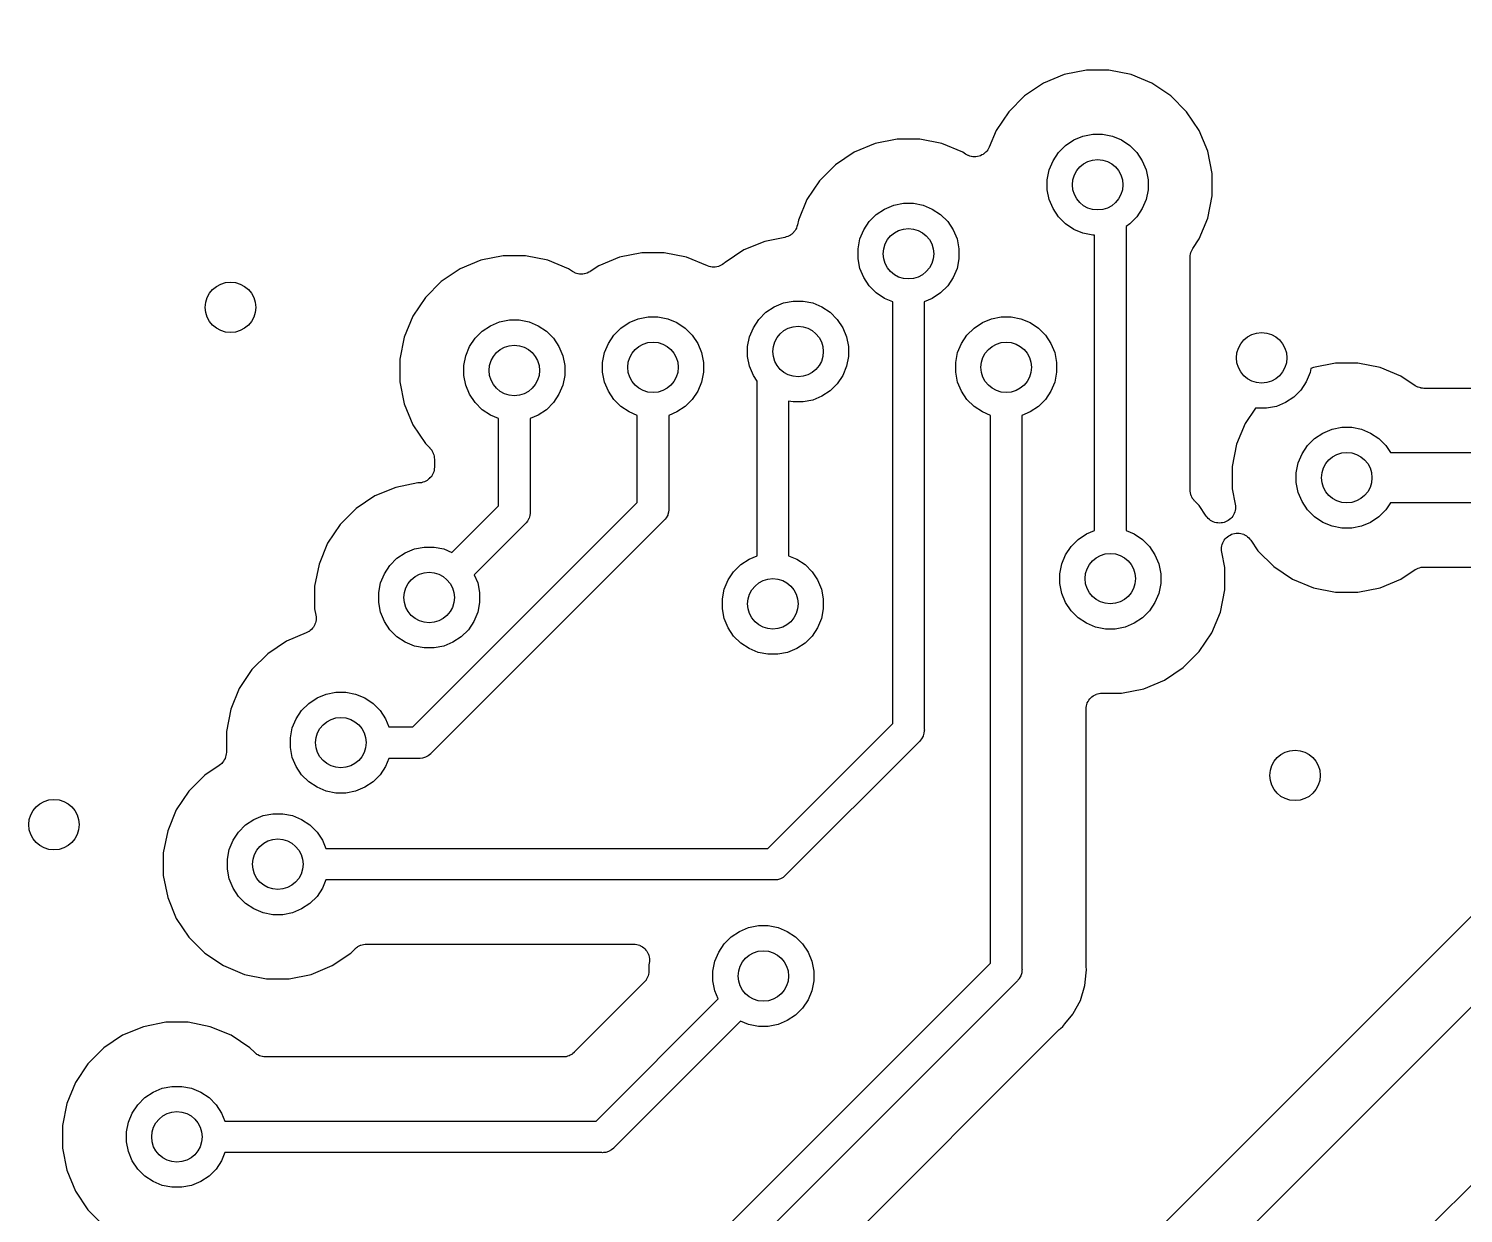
# Model space of a CAD drawing. Extents: x 103 to 213, y -152 to -90.
# Drawn here: x 155.3 to 166.67, y -125.23 to -115.84 of the extents above; entities that cross this region are included whole.
import ezdxf

# ---------------------------------------------------------------- set-up
doc = ezdxf.new("R2010")
doc.units = 0
doc.layers.add('BLACK', color=7, linetype='CONTINUOUS')

msp = doc.modelspace()

# ---------------------------------------------------------------- linework, layer by layer
at = {"layer": 'BLACK', "linetype": 'CONTINUOUS'}
for p, q in [((156.881, -133.45), (174.49, -115.841)), ((163.51, -116.205), (163.345, -116.273)), ((163.686, -116.17), (163.51, -116.205)), ((163.864, -116.17), (163.686, -116.17)), ((164.04, -116.205), (163.864, -116.17)), ((164.205, -116.273), (164.04, -116.205)), ((163.345, -116.273), (163.196, -116.373)), ((164.354, -116.373), (164.205, -116.273)), ((175.326, -116.419), (157.459, -134.286)), ((163.196, -116.373), (163.07, -116.499)), ((164.48, -116.499), (164.354, -116.373)), ((163.07, -116.499), (162.97, -116.648)), ((164.58, -116.648), (164.48, -116.499)), ((162.97, -116.648), (162.916, -116.779)), ((163.586, -116.723), (163.658, -116.693)), ((163.658, -116.693), (163.736, -116.678)), ((163.736, -116.678), (163.814, -116.678)), ((163.814, -116.678), (163.892, -116.693)), ((163.892, -116.693), (163.964, -116.723)), ((164.648, -116.813), (164.58, -116.648)), ((162.01, -116.752), (161.845, -116.82)), ((162.186, -116.717), (162.01, -116.752)), ((162.364, -116.717), (162.186, -116.717)), ((162.54, -116.752), (162.364, -116.717)), ((162.705, -116.82), (162.54, -116.752)), ((162.903, -116.802), (162.896, -116.811)), ((162.904, -116.802), (162.903, -116.802)), ((162.91, -116.791), (162.904, -116.801)), ((162.904, -116.801), (162.904, -116.802)), ((162.915, -116.78), (162.91, -116.791)), ((162.916, -116.78), (162.915, -116.78)), ((162.916, -116.779), (162.916, -116.78)), ((162.916, -116.78), (162.916, -116.78)), ((162.916, -116.78), (162.916, -116.78)), ((163.464, -116.823), (163.52, -116.767)), ((163.52, -116.767), (163.586, -116.723)), ((163.964, -116.723), (164.03, -116.767)), ((164.03, -116.767), (164.086, -116.823)), ((161.696, -116.92), (161.57, -117.046)), ((161.845, -116.82), (161.696, -116.92)), ((162.728, -116.836), (162.705, -116.82)), ((162.739, -116.841), (162.728, -116.836)), ((162.749, -116.847), (162.739, -116.841)), ((162.75, -116.847), (162.749, -116.847)), ((162.762, -116.851), (162.75, -116.847)), ((162.75, -116.847), (162.75, -116.847)), ((162.773, -116.855), (162.762, -116.851)), ((162.774, -116.855), (162.773, -116.855)), ((162.773, -116.855), (162.773, -116.855)), ((162.786, -116.856), (162.774, -116.855)), ((162.798, -116.857), (162.786, -116.856)), ((162.81, -116.856), (162.798, -116.857)), ((162.798, -116.857), (162.798, -116.857)), ((162.798, -116.857), (162.798, -116.857)), ((162.822, -116.855), (162.81, -116.856)), ((162.823, -116.855), (162.822, -116.855)), ((162.835, -116.851), (162.823, -116.855)), ((162.823, -116.855), (162.823, -116.855)), ((162.846, -116.848), (162.835, -116.851)), ((162.847, -116.848), (162.846, -116.848)), ((162.846, -116.848), (162.846, -116.848)), ((162.858, -116.842), (162.847, -116.848)), ((162.868, -116.837), (162.858, -116.842)), ((162.869, -116.836), (162.868, -116.836)), ((162.868, -116.836), (162.868, -116.837)), ((162.878, -116.828), (162.869, -116.836)), ((162.887, -116.821), (162.878, -116.828)), ((162.888, -116.821), (162.887, -116.821)), ((162.896, -116.811), (162.888, -116.821)), ((162.888, -116.821), (162.888, -116.821)), ((163.39, -116.961), (163.421, -116.888)), ((163.421, -116.888), (163.464, -116.823)), ((164.086, -116.823), (164.129, -116.888)), ((164.129, -116.888), (164.16, -116.961)), ((164.683, -116.988), (164.648, -116.813)), ((163.375, -117.038), (163.39, -116.961)), ((163.375, -117.117), (163.375, -117.038)), ((164.16, -116.961), (164.175, -117.038)), ((164.175, -117.038), (164.175, -117.117)), ((164.683, -117.167), (164.683, -116.988)), ((161.57, -117.046), (161.47, -117.195)), ((163.39, -117.195), (163.375, -117.117)), ((164.175, -117.117), (164.16, -117.195)), ((161.47, -117.195), (161.402, -117.36)), ((162.086, -117.271), (162.158, -117.24)), ((162.158, -117.24), (162.236, -117.225)), ((162.236, -117.225), (162.314, -117.225)), ((162.314, -117.225), (162.392, -117.24)), ((162.392, -117.24), (162.464, -117.271)), ((163.421, -117.267), (163.39, -117.195)), ((164.16, -117.195), (164.129, -117.267)), ((164.648, -117.343), (164.683, -117.167)), ((161.402, -117.36), (161.395, -117.395)), ((161.921, -117.436), (161.964, -117.37)), ((161.964, -117.37), (162.02, -117.314)), ((162.02, -117.314), (162.086, -117.271)), ((162.464, -117.271), (162.53, -117.314)), ((162.53, -117.314), (162.586, -117.37)), ((162.586, -117.37), (162.629, -117.436)), ((163.464, -117.333), (163.421, -117.267)), ((163.52, -117.389), (163.464, -117.333)), ((164.086, -117.333), (164.03, -117.389)), ((164.129, -117.267), (164.086, -117.333)), ((164.58, -117.508), (164.648, -117.343)), ((161.306, -117.492), (161.295, -117.495)), ((161.318, -117.488), (161.306, -117.492)), ((161.319, -117.488), (161.318, -117.488)), ((161.318, -117.488), (161.318, -117.488)), ((161.329, -117.482), (161.319, -117.488)), ((161.34, -117.477), (161.329, -117.482)), ((161.341, -117.476), (161.34, -117.476)), ((161.34, -117.476), (161.34, -117.477)), ((161.35, -117.469), (161.341, -117.476)), ((161.359, -117.461), (161.35, -117.469)), ((161.36, -117.461), (161.359, -117.461)), ((161.359, -117.461), (161.359, -117.461)), ((161.367, -117.451), (161.36, -117.461)), ((161.375, -117.442), (161.367, -117.451)), ((161.376, -117.441), (161.375, -117.442)), ((161.375, -117.442), (161.375, -117.442)), ((161.381, -117.431), (161.376, -117.441)), ((161.387, -117.421), (161.381, -117.431)), ((161.391, -117.408), (161.387, -117.42)), ((161.387, -117.42), (161.387, -117.42)), ((161.387, -117.42), (161.387, -117.421)), ((161.395, -117.397), (161.391, -117.408)), ((161.395, -117.395), (161.395, -117.396)), ((161.395, -117.396), (161.395, -117.396)), ((161.395, -117.396), (161.395, -117.396)), ((161.395, -117.396), (161.395, -117.397)), ((161.89, -117.508), (161.921, -117.436)), ((162.629, -117.436), (162.66, -117.508)), ((163.586, -117.432), (163.52, -117.389)), ((163.658, -117.463), (163.586, -117.432)), ((163.736, -117.478), (163.658, -117.463)), ((163.75, -117.478), (163.736, -117.478)), ((163.75, -119.819), (163.75, -117.478)), ((164.03, -117.389), (164, -117.409)), ((164, -117.409), (164, -119.819)), ((160.97, -117.595), (160.821, -117.695)), ((161.135, -117.527), (160.97, -117.595)), ((161.295, -117.495), (161.135, -117.527)), ((161.875, -117.586), (161.89, -117.508)), ((161.875, -117.664), (161.875, -117.586)), ((162.66, -117.508), (162.675, -117.586)), ((162.675, -117.586), (162.675, -117.664)), ((164.514, -117.616), (164.518, -117.605)), ((164.518, -117.604), (164.524, -117.593)), ((164.518, -117.605), (164.518, -117.604)), ((164.518, -117.604), (164.518, -117.604)), ((164.524, -117.593), (164.529, -117.583)), ((164.529, -117.583), (164.58, -117.508)), ((158.885, -117.677), (158.72, -117.745)), ((159.061, -117.642), (158.885, -117.677)), ((159.239, -117.642), (159.061, -117.642)), ((159.415, -117.677), (159.239, -117.642)), ((159.58, -117.745), (159.415, -117.677)), ((159.82, -117.72), (159.752, -117.766)), ((159.985, -117.652), (159.82, -117.72)), ((160.161, -117.617), (159.985, -117.652)), ((160.339, -117.617), (160.161, -117.617)), ((160.515, -117.652), (160.339, -117.617)), ((160.683, -117.722), (160.515, -117.652)), ((160.791, -117.716), (160.78, -117.722)), ((160.801, -117.711), (160.791, -117.716)), ((160.802, -117.711), (160.801, -117.711)), ((160.811, -117.703), (160.802, -117.71)), ((160.802, -117.71), (160.802, -117.711)), ((160.82, -117.695), (160.811, -117.703)), ((160.821, -117.695), (160.82, -117.695)), ((161.89, -117.742), (161.875, -117.664)), ((162.675, -117.664), (162.66, -117.742)), ((164.508, -117.652), (164.509, -117.64)), ((164.508, -117.653), (164.508, -117.652)), ((164.508, -117.654), (164.508, -117.653)), ((164.508, -117.653), (164.508, -117.653)), ((164.508, -117.653), (164.508, -117.653)), ((164.508, -119.496), (164.508, -117.654)), ((164.509, -117.64), (164.51, -117.629)), ((164.51, -117.629), (164.511, -117.628)), ((164.511, -117.627), (164.514, -117.616)), ((164.511, -117.628), (164.511, -117.627)), ((158.72, -117.745), (158.571, -117.845)), ((159.611, -117.766), (159.58, -117.745)), ((159.621, -117.771), (159.611, -117.766)), ((159.632, -117.777), (159.621, -117.771)), ((159.633, -117.778), (159.632, -117.777)), ((159.632, -117.777), (159.632, -117.777)), ((159.644, -117.781), (159.633, -117.778)), ((159.655, -117.785), (159.644, -117.781)), ((159.656, -117.785), (159.655, -117.785)), ((159.668, -117.786), (159.656, -117.785)), ((159.656, -117.785), (159.656, -117.785)), ((159.68, -117.787), (159.668, -117.786)), ((159.681, -117.787), (159.68, -117.787)), ((159.68, -117.787), (159.68, -117.787)), ((159.693, -117.786), (159.681, -117.787)), ((159.705, -117.785), (159.693, -117.786)), ((159.706, -117.785), (159.705, -117.785)), ((159.705, -117.785), (159.705, -117.785)), ((159.717, -117.781), (159.706, -117.785)), ((159.728, -117.778), (159.717, -117.781)), ((159.729, -117.778), (159.728, -117.778)), ((159.74, -117.772), (159.729, -117.778)), ((159.729, -117.778), (159.729, -117.778)), ((159.75, -117.767), (159.74, -117.772)), ((159.751, -117.766), (159.75, -117.767)), ((159.752, -117.766), (159.751, -117.766)), ((159.751, -117.766), (159.751, -117.766)), ((159.751, -117.766), (159.751, -117.766)), ((160.695, -117.725), (160.683, -117.722)), ((160.706, -117.729), (160.695, -117.725)), ((160.707, -117.729), (160.706, -117.729)), ((160.719, -117.73), (160.707, -117.729)), ((160.707, -117.729), (160.707, -117.729)), ((160.731, -117.731), (160.719, -117.73)), ((160.732, -117.731), (160.731, -117.731)), ((160.731, -117.731), (160.731, -117.731)), ((160.743, -117.73), (160.732, -117.731)), ((160.755, -117.729), (160.743, -117.73)), ((160.756, -117.729), (160.755, -117.729)), ((160.768, -117.726), (160.756, -117.729)), ((160.756, -117.729), (160.756, -117.729)), ((160.779, -117.722), (160.768, -117.726)), ((160.78, -117.722), (160.779, -117.722)), ((160.78, -117.722), (160.78, -117.722)), ((161.921, -117.814), (161.89, -117.742)), ((161.964, -117.88), (161.921, -117.814)), ((162.629, -117.814), (162.586, -117.88)), ((162.66, -117.742), (162.629, -117.814)), ((158.571, -117.845), (158.445, -117.971)), ((162.02, -117.936), (161.964, -117.88)), ((162.086, -117.979), (162.02, -117.936)), ((162.53, -117.936), (162.464, -117.979)), ((162.586, -117.88), (162.53, -117.936)), ((158.445, -117.971), (158.345, -118.12)), ((161.145, -118.089), (161.211, -118.046)), ((161.211, -118.046), (161.283, -118.015)), ((161.283, -118.015), (161.361, -118)), ((161.361, -118), (161.439, -118)), ((161.439, -118), (161.517, -118.015)), ((161.517, -118.015), (161.589, -118.046)), ((161.589, -118.046), (161.655, -118.089)), ((162.15, -118.006), (162.086, -117.979)), ((162.15, -121.348), (162.15, -118.006)), ((162.464, -117.979), (162.4, -118.006)), ((162.4, -118.006), (162.4, -121.394)), ((158.345, -118.12), (158.277, -118.285)), ((158.961, -118.196), (159.033, -118.165)), ((159.033, -118.165), (159.111, -118.15)), ((159.111, -118.15), (159.189, -118.15)), ((159.189, -118.15), (159.267, -118.165)), ((159.267, -118.165), (159.339, -118.196)), ((159.995, -118.214), (160.061, -118.171)), ((160.061, -118.171), (160.133, -118.14)), ((160.133, -118.14), (160.211, -118.125)), ((160.211, -118.125), (160.289, -118.125)), ((160.289, -118.125), (160.367, -118.14)), ((160.367, -118.14), (160.439, -118.171)), ((160.439, -118.171), (160.505, -118.214)), ((161.046, -118.211), (161.089, -118.145)), ((161.089, -118.145), (161.145, -118.089)), ((161.655, -118.089), (161.711, -118.145)), ((161.711, -118.145), (161.754, -118.211)), ((162.795, -118.214), (162.861, -118.171)), ((162.861, -118.171), (162.933, -118.14)), ((162.933, -118.14), (163.011, -118.125)), ((163.011, -118.125), (163.089, -118.125)), ((163.089, -118.125), (163.167, -118.14)), ((163.167, -118.14), (163.239, -118.171)), ((163.239, -118.171), (163.305, -118.214)), ((158.277, -118.285), (158.242, -118.461)), ((158.839, -118.295), (158.895, -118.239)), ((158.895, -118.239), (158.961, -118.196)), ((159.339, -118.196), (159.405, -118.239)), ((159.405, -118.239), (159.461, -118.295)), ((159.896, -118.336), (159.939, -118.27)), ((159.939, -118.27), (159.995, -118.214)), ((160.505, -118.214), (160.561, -118.27)), ((160.561, -118.27), (160.604, -118.336)), ((161, -118.361), (161.015, -118.283)), ((161.015, -118.283), (161.046, -118.211)), ((161.754, -118.211), (161.785, -118.283)), ((161.785, -118.283), (161.8, -118.361)), ((162.696, -118.336), (162.739, -118.27)), ((162.739, -118.27), (162.795, -118.214)), ((163.305, -118.214), (163.361, -118.27)), ((163.361, -118.27), (163.404, -118.336)), ((158.765, -118.433), (158.796, -118.361)), ((158.796, -118.361), (158.839, -118.295)), ((159.461, -118.295), (159.504, -118.361)), ((159.504, -118.361), (159.535, -118.433)), ((159.865, -118.408), (159.896, -118.336)), ((160.604, -118.336), (160.635, -118.408)), ((161, -118.439), (161, -118.361)), ((161.8, -118.361), (161.8, -118.439)), ((162.665, -118.408), (162.696, -118.336)), ((163.404, -118.336), (163.435, -118.408)), ((158.242, -118.461), (158.242, -118.639)), ((158.75, -118.511), (158.765, -118.433)), ((158.75, -118.589), (158.75, -118.511)), ((159.535, -118.433), (159.55, -118.511)), ((159.55, -118.511), (159.55, -118.589)), ((159.85, -118.486), (159.865, -118.408)), ((159.85, -118.564), (159.85, -118.486)), ((160.635, -118.408), (160.65, -118.486)), ((160.65, -118.486), (160.65, -118.564)), ((161.015, -118.517), (161, -118.439)), ((161.046, -118.589), (161.015, -118.517)), ((161.785, -118.517), (161.754, -118.589)), ((161.8, -118.439), (161.785, -118.517)), ((162.65, -118.486), (162.665, -118.408)), ((162.65, -118.564), (162.65, -118.486)), ((163.435, -118.408), (163.45, -118.486)), ((163.45, -118.486), (163.45, -118.564)), ((165.661, -118.492), (165.485, -118.527)), ((165.839, -118.492), (165.661, -118.492)), ((166.015, -118.527), (165.839, -118.492)), ((158.765, -118.667), (158.75, -118.589)), ((159.55, -118.589), (159.535, -118.667)), ((159.865, -118.642), (159.85, -118.564)), ((160.65, -118.564), (160.635, -118.642)), ((161.075, -118.634), (161.046, -118.589)), ((161.754, -118.589), (161.711, -118.655)), ((162.665, -118.642), (162.65, -118.564)), ((163.45, -118.564), (163.435, -118.642)), ((165.46, -118.567), (165.429, -118.639)), ((165.466, -118.535), (165.46, -118.567)), ((165.485, -118.527), (165.466, -118.535)), ((166.18, -118.595), (166.015, -118.527)), ((166.293, -118.671), (166.18, -118.595)), ((158.242, -118.639), (158.277, -118.815)), ((158.796, -118.739), (158.765, -118.667)), ((158.839, -118.805), (158.796, -118.739)), ((159.504, -118.739), (159.461, -118.805)), ((159.535, -118.667), (159.504, -118.739)), ((159.896, -118.714), (159.865, -118.642)), ((159.939, -118.78), (159.896, -118.714)), ((160.604, -118.714), (160.561, -118.78)), ((160.635, -118.642), (160.604, -118.714)), ((161.075, -120.019), (161.075, -118.634)), ((161.655, -118.711), (161.589, -118.754)), ((161.711, -118.655), (161.655, -118.711)), ((162.696, -118.714), (162.665, -118.642)), ((162.739, -118.78), (162.696, -118.714)), ((163.404, -118.714), (163.361, -118.78)), ((163.435, -118.642), (163.404, -118.714)), ((165.386, -118.705), (165.33, -118.761)), ((165.429, -118.639), (165.386, -118.705)), ((166.303, -118.676), (166.293, -118.671)), ((166.313, -118.682), (166.303, -118.676)), ((166.314, -118.682), (166.313, -118.682)), ((166.315, -118.682), (166.314, -118.682)), ((166.326, -118.686), (166.315, -118.682)), ((166.337, -118.689), (166.326, -118.686)), ((166.338, -118.689), (166.337, -118.689)), ((166.338, -118.69), (166.338, -118.689)), ((166.35, -118.691), (166.338, -118.69)), ((166.362, -118.692), (166.35, -118.691)), ((166.363, -118.692), (166.362, -118.692)), ((168.006, -118.692), (166.363, -118.692)), ((166.363, -118.692), (166.363, -118.692)), ((166.363, -118.692), (166.363, -118.692)), ((166.363, -118.692), (166.363, -118.692)), ((158.277, -118.815), (158.345, -118.98)), ((158.895, -118.861), (158.839, -118.805)), ((159.461, -118.805), (159.405, -118.861)), ((159.995, -118.836), (159.939, -118.78)), ((160.061, -118.879), (159.995, -118.836)), ((160.505, -118.836), (160.439, -118.879)), ((160.561, -118.78), (160.505, -118.836)), ((161.361, -118.8), (161.325, -118.793)), ((161.325, -118.793), (161.325, -120.019)), ((161.439, -118.8), (161.361, -118.8)), ((161.517, -118.785), (161.439, -118.8)), ((161.589, -118.754), (161.517, -118.785)), ((162.795, -118.836), (162.739, -118.78)), ((162.861, -118.879), (162.795, -118.836)), ((163.305, -118.836), (163.239, -118.879)), ((163.361, -118.78), (163.305, -118.836)), ((165.027, -118.848), (164.945, -118.97)), ((165.036, -118.85), (165.027, -118.848)), ((165.114, -118.85), (165.036, -118.85)), ((165.192, -118.835), (165.114, -118.85)), ((165.264, -118.804), (165.192, -118.835)), ((165.33, -118.761), (165.264, -118.804)), ((170.747, -118.865), (156.708, -132.905)), ((158.961, -118.904), (158.895, -118.861)), ((159.025, -118.931), (158.961, -118.904)), ((159.025, -119.623), (159.025, -118.931)), ((159.339, -118.904), (159.275, -118.931)), ((159.275, -118.931), (159.275, -119.669)), ((159.405, -118.861), (159.339, -118.904)), ((160.125, -118.906), (160.061, -118.879)), ((160.125, -119.596), (160.125, -118.906)), ((160.439, -118.879), (160.375, -118.906)), ((160.375, -118.906), (160.375, -119.642)), ((162.925, -118.906), (162.861, -118.879)), ((162.925, -123.248), (162.925, -118.906)), ((163.239, -118.879), (163.175, -118.906)), ((163.175, -118.906), (163.175, -123.294)), ((164.945, -118.97), (164.877, -119.135)), ((158.345, -118.98), (158.445, -119.129)), ((165.495, -119.089), (165.561, -119.046)), ((165.561, -119.046), (165.633, -119.015)), ((165.633, -119.015), (165.711, -119)), ((165.711, -119), (165.789, -119)), ((165.789, -119), (165.867, -119.015)), ((165.867, -119.015), (165.939, -119.046)), ((165.939, -119.046), (166.005, -119.089)), ((158.445, -119.129), (158.48, -119.164)), ((158.48, -119.164), (158.48, -119.164)), ((158.48, -119.164), (158.48, -119.164)), ((158.48, -119.164), (158.48, -119.164)), ((158.48, -119.164), (158.481, -119.165)), ((158.481, -119.165), (158.488, -119.174)), ((158.488, -119.174), (158.496, -119.183)), ((158.496, -119.183), (158.496, -119.184)), ((158.496, -119.184), (158.497, -119.185)), ((158.497, -119.185), (158.502, -119.195)), ((158.502, -119.195), (158.507, -119.205)), ((164.877, -119.135), (164.842, -119.311)), ((165.396, -119.211), (165.439, -119.145)), ((165.439, -119.145), (165.495, -119.089)), ((166.005, -119.089), (166.061, -119.145)), ((166.061, -119.145), (166.097, -119.2)), ((158.507, -119.205), (158.508, -119.206)), ((158.508, -119.206), (158.508, -119.207)), ((158.508, -119.207), (158.511, -119.218)), ((158.511, -119.218), (158.515, -119.229)), ((158.515, -119.229), (158.515, -119.23)), ((158.515, -119.23), (158.515, -119.23)), ((158.515, -119.23), (158.516, -119.242)), ((158.516, -119.242), (158.517, -119.254)), ((158.517, -119.254), (158.517, -119.315)), ((164.842, -119.311), (164.842, -119.489)), ((165.35, -119.361), (165.365, -119.283)), ((165.365, -119.283), (165.396, -119.211)), ((166.097, -119.2), (168.269, -119.2)), ((158.46, -119.421), (158.449, -119.427)), ((158.47, -119.413), (158.46, -119.421)), ((158.46, -119.421), (158.46, -119.421)), ((158.46, -119.421), (158.46, -119.421)), ((158.479, -119.406), (158.47, -119.413)), ((158.487, -119.396), (158.479, -119.405)), ((158.479, -119.405), (158.479, -119.405)), ((158.479, -119.405), (158.479, -119.406)), ((158.495, -119.387), (158.487, -119.396)), ((158.501, -119.375), (158.495, -119.386)), ((158.495, -119.386), (158.495, -119.386)), ((158.495, -119.386), (158.495, -119.387)), ((158.507, -119.365), (158.501, -119.375)), ((158.511, -119.353), (158.507, -119.364)), ((158.507, -119.364), (158.507, -119.365)), ((158.507, -119.365), (158.507, -119.365)), ((158.514, -119.341), (158.511, -119.353)), ((158.516, -119.329), (158.514, -119.341)), ((158.514, -119.341), (158.514, -119.341)), ((158.514, -119.341), (158.514, -119.341)), ((158.517, -119.317), (158.516, -119.329)), ((158.517, -119.315), (158.517, -119.316)), ((158.517, -119.316), (158.517, -119.316)), ((158.517, -119.316), (158.517, -119.316)), ((158.517, -119.316), (158.517, -119.317)), ((165.35, -119.439), (165.35, -119.361)), ((158.21, -119.477), (158.045, -119.545)), ((158.386, -119.442), (158.21, -119.477)), ((158.39, -119.442), (158.386, -119.442)), ((158.402, -119.441), (158.39, -119.442)), ((158.414, -119.44), (158.402, -119.441)), ((158.415, -119.44), (158.414, -119.44)), ((158.414, -119.44), (158.414, -119.44)), ((158.426, -119.436), (158.415, -119.44)), ((158.438, -119.433), (158.426, -119.436)), ((158.449, -119.427), (158.438, -119.432)), ((158.438, -119.432), (158.438, -119.433)), ((158.438, -119.433), (158.438, -119.433)), ((164.509, -119.508), (164.508, -119.496)), ((164.51, -119.52), (164.509, -119.508)), ((164.51, -119.521), (164.51, -119.52)), ((164.51, -119.52), (164.51, -119.52)), ((164.514, -119.532), (164.51, -119.521)), ((164.517, -119.543), (164.514, -119.532)), ((164.842, -119.489), (164.866, -119.609)), ((165.365, -119.517), (165.35, -119.439)), ((165.396, -119.589), (165.365, -119.517)), ((157.896, -119.645), (157.77, -119.771)), ((158.045, -119.545), (157.896, -119.645)), ((158.346, -121.375), (160.125, -119.596)), ((158.656, -119.992), (159.025, -119.623)), ((160.375, -119.654), (160.373, -119.673)), ((160.375, -119.642), (160.376, -119.648)), ((160.376, -119.648), (160.375, -119.654)), ((160.375, -119.654), (160.375, -119.654)), ((164.517, -119.544), (164.517, -119.543)), ((164.518, -119.545), (164.517, -119.544)), ((164.523, -119.555), (164.518, -119.545)), ((164.528, -119.565), (164.523, -119.555)), ((164.529, -119.566), (164.528, -119.565)), ((164.529, -119.567), (164.529, -119.566)), ((164.537, -119.576), (164.529, -119.567)), ((164.544, -119.585), (164.537, -119.576)), ((164.545, -119.586), (164.544, -119.585)), ((164.58, -119.621), (164.545, -119.586)), ((164.545, -119.586), (164.545, -119.586)), ((164.545, -119.586), (164.545, -119.586)), ((164.545, -119.586), (164.545, -119.586)), ((164.636, -119.704), (164.58, -119.621)), ((164.867, -119.647), (164.865, -119.659)), ((164.866, -119.609), (164.866, -119.61)), ((164.866, -119.61), (164.866, -119.61)), ((164.866, -119.61), (164.866, -119.61)), ((164.866, -119.61), (164.866, -119.61)), ((164.866, -119.61), (164.867, -119.623)), ((164.867, -119.623), (164.868, -119.635)), ((164.868, -119.635), (164.867, -119.647)), ((164.868, -119.635), (164.868, -119.635)), ((164.868, -119.635), (164.868, -119.635)), ((165.439, -119.655), (165.396, -119.589)), ((166.097, -119.6), (166.061, -119.655)), ((168.342, -119.6), (166.097, -119.6)), ((160.334, -119.741), (158.491, -121.584)), ((159.234, -119.768), (158.833, -120.169)), ((159.239, -119.764), (159.234, -119.768)), ((159.243, -119.759), (159.239, -119.764)), ((159.254, -119.745), (159.243, -119.759)), ((159.243, -119.759), (159.243, -119.759)), ((159.266, -119.723), (159.254, -119.745)), ((159.267, -119.72), (159.266, -119.723)), ((159.273, -119.7), (159.267, -119.72)), ((159.275, -119.681), (159.273, -119.7)), ((159.275, -119.669), (159.276, -119.675)), ((159.276, -119.675), (159.275, -119.681)), ((159.275, -119.681), (159.275, -119.681)), ((160.339, -119.737), (160.334, -119.741)), ((160.345, -119.73), (160.339, -119.737)), ((160.354, -119.718), (160.345, -119.73)), ((160.366, -119.696), (160.354, -119.718)), ((160.367, -119.692), (160.366, -119.696)), ((160.373, -119.673), (160.367, -119.692)), ((164.643, -119.713), (164.636, -119.704)), ((164.651, -119.723), (164.643, -119.713)), ((164.661, -119.731), (164.651, -119.723)), ((164.651, -119.723), (164.651, -119.723)), ((164.651, -119.723), (164.651, -119.723)), ((164.67, -119.739), (164.661, -119.731)), ((164.681, -119.745), (164.67, -119.739)), ((164.67, -119.739), (164.67, -119.739)), ((164.67, -119.739), (164.67, -119.739)), ((164.692, -119.75), (164.681, -119.745)), ((164.692, -119.751), (164.692, -119.75)), ((164.692, -119.75), (164.692, -119.75)), ((164.704, -119.754), (164.692, -119.751)), ((164.716, -119.758), (164.704, -119.754)), ((164.728, -119.759), (164.716, -119.758)), ((164.716, -119.758), (164.716, -119.758)), ((164.716, -119.758), (164.716, -119.758)), ((164.74, -119.76), (164.728, -119.759)), ((164.741, -119.76), (164.74, -119.76)), ((164.74, -119.76), (164.74, -119.76)), ((164.753, -119.759), (164.741, -119.76)), ((164.765, -119.758), (164.753, -119.759)), ((164.777, -119.754), (164.765, -119.758)), ((164.765, -119.758), (164.765, -119.758)), ((164.765, -119.758), (164.765, -119.758)), ((164.789, -119.751), (164.777, -119.754)), ((164.8, -119.745), (164.789, -119.751)), ((164.789, -119.751), (164.789, -119.751)), ((164.789, -119.751), (164.789, -119.751)), ((164.811, -119.74), (164.8, -119.745)), ((164.82, -119.732), (164.811, -119.739)), ((164.811, -119.739), (164.811, -119.739)), ((164.811, -119.739), (164.811, -119.74)), ((164.83, -119.724), (164.82, -119.732)), ((164.838, -119.715), (164.83, -119.724)), ((164.83, -119.724), (164.83, -119.724)), ((164.83, -119.724), (164.83, -119.724)), ((164.846, -119.705), (164.838, -119.715)), ((164.852, -119.694), (164.846, -119.705)), ((164.846, -119.705), (164.846, -119.705)), ((164.846, -119.705), (164.846, -119.705)), ((164.858, -119.683), (164.852, -119.694)), ((164.862, -119.671), (164.858, -119.683)), ((164.858, -119.683), (164.858, -119.683)), ((164.858, -119.683), (164.858, -119.683)), ((164.865, -119.66), (164.862, -119.671)), ((164.865, -119.659), (164.865, -119.659)), ((164.865, -119.659), (164.865, -119.66)), ((165.495, -119.711), (165.439, -119.655)), ((165.561, -119.754), (165.495, -119.711)), ((165.633, -119.785), (165.561, -119.754)), ((165.939, -119.754), (165.867, -119.785)), ((166.005, -119.711), (165.939, -119.754)), ((166.061, -119.655), (166.005, -119.711)), ((157.77, -119.771), (157.67, -119.92)), ((163.62, -119.889), (163.686, -119.846)), ((163.686, -119.846), (163.75, -119.819)), ((164, -119.819), (164.064, -119.846)), ((164.064, -119.846), (164.13, -119.889)), ((164.787, -119.885), (164.795, -119.876)), ((164.795, -119.876), (164.805, -119.868)), ((164.795, -119.876), (164.795, -119.876)), ((164.795, -119.876), (164.795, -119.876)), ((164.805, -119.868), (164.814, -119.861)), ((164.814, -119.86), (164.825, -119.855)), ((164.814, -119.861), (164.814, -119.86)), ((164.814, -119.861), (164.814, -119.861)), ((164.825, -119.855), (164.836, -119.849)), ((164.836, -119.849), (164.848, -119.846)), ((164.836, -119.849), (164.836, -119.849)), ((164.836, -119.849), (164.836, -119.849)), ((164.848, -119.846), (164.86, -119.842)), ((164.86, -119.842), (164.872, -119.841)), ((164.86, -119.842), (164.86, -119.842)), ((164.86, -119.842), (164.86, -119.842)), ((164.872, -119.841), (164.884, -119.84)), ((164.884, -119.84), (164.885, -119.84)), ((164.885, -119.84), (164.885, -119.84)), ((164.885, -119.84), (164.897, -119.841)), ((164.897, -119.841), (164.909, -119.842)), ((164.909, -119.842), (164.909, -119.842)), ((164.909, -119.842), (164.909, -119.842)), ((164.909, -119.842), (164.921, -119.846)), ((164.921, -119.846), (164.933, -119.849)), ((164.933, -119.849), (164.933, -119.85)), ((164.933, -119.85), (164.933, -119.85)), ((164.933, -119.85), (164.944, -119.855)), ((164.944, -119.855), (164.955, -119.861)), ((164.955, -119.861), (164.955, -119.861)), ((164.955, -119.861), (164.955, -119.861)), ((164.955, -119.861), (164.964, -119.869)), ((164.964, -119.869), (164.974, -119.877)), ((164.974, -119.877), (164.974, -119.877)), ((164.974, -119.877), (164.974, -119.877)), ((164.974, -119.877), (164.982, -119.887)), ((165.711, -119.8), (165.633, -119.785)), ((165.789, -119.8), (165.711, -119.8)), ((165.867, -119.785), (165.789, -119.8)), ((157.67, -119.92), (157.602, -120.085)), ((158.286, -119.996), (158.358, -119.965)), ((158.358, -119.965), (158.436, -119.95)), ((158.436, -119.95), (158.514, -119.95)), ((158.514, -119.95), (158.592, -119.965)), ((158.592, -119.965), (158.656, -119.992)), ((163.521, -120.011), (163.564, -119.945)), ((163.564, -119.945), (163.62, -119.889)), ((164.13, -119.889), (164.186, -119.945)), ((164.186, -119.945), (164.229, -120.011)), ((164.757, -119.965), (164.758, -119.953)), ((164.758, -119.977), (164.757, -119.965)), ((164.757, -119.965), (164.757, -119.965)), ((164.757, -119.965), (164.757, -119.965)), ((164.758, -119.953), (164.76, -119.941)), ((164.759, -119.99), (164.758, -119.977)), ((164.759, -119.991), (164.759, -119.99)), ((164.759, -119.99), (164.759, -119.99)), ((164.759, -119.99), (164.759, -119.99)), ((164.759, -119.99), (164.759, -119.99)), ((164.783, -120.111), (164.759, -119.991)), ((164.76, -119.94), (164.763, -119.929)), ((164.76, -119.941), (164.76, -119.94)), ((164.76, -119.941), (164.76, -119.941)), ((164.763, -119.929), (164.767, -119.917)), ((164.767, -119.917), (164.773, -119.906)), ((164.767, -119.917), (164.767, -119.917)), ((164.767, -119.917), (164.767, -119.917)), ((164.773, -119.906), (164.779, -119.895)), ((164.779, -119.895), (164.787, -119.885)), ((164.779, -119.895), (164.779, -119.895)), ((164.779, -119.895), (164.779, -119.895)), ((164.982, -119.887), (164.989, -119.896)), ((164.989, -119.896), (165.045, -119.979)), ((165.045, -119.979), (165.171, -120.105)), ((157.602, -120.085), (157.567, -120.261)), ((158.121, -120.161), (158.164, -120.095)), ((158.164, -120.095), (158.22, -120.039)), ((158.22, -120.039), (158.286, -119.996)), ((160.889, -120.145), (160.945, -120.089)), ((160.945, -120.089), (161.011, -120.046)), ((161.011, -120.046), (161.075, -120.019)), ((161.325, -120.019), (161.389, -120.046)), ((161.389, -120.046), (161.455, -120.089)), ((161.455, -120.089), (161.511, -120.145)), ((163.475, -120.161), (163.49, -120.083)), ((163.49, -120.083), (163.521, -120.011)), ((164.229, -120.011), (164.26, -120.083)), ((164.26, -120.083), (164.275, -120.161)), ((165.171, -120.105), (165.32, -120.205)), ((166.34, -120.11), (166.352, -120.109)), ((166.352, -120.109), (166.363, -120.108)), ((166.363, -120.108), (168.311, -120.108)), ((158.09, -120.233), (158.121, -120.161)), ((158.833, -120.169), (158.86, -120.233)), ((160.815, -120.283), (160.846, -120.211)), ((160.846, -120.211), (160.889, -120.145)), ((161.511, -120.145), (161.554, -120.211)), ((161.554, -120.211), (161.585, -120.283)), ((163.475, -120.239), (163.475, -120.161)), ((164.275, -120.161), (164.275, -120.239)), ((164.783, -120.289), (164.783, -120.111)), ((165.32, -120.205), (165.485, -120.273)), ((166.015, -120.273), (166.18, -120.205)), ((166.18, -120.205), (166.293, -120.129)), ((166.293, -120.129), (166.294, -120.128)), ((166.293, -120.129), (166.293, -120.129)), ((166.293, -120.129), (166.293, -120.129)), ((166.293, -120.129), (166.293, -120.129)), ((166.294, -120.128), (166.305, -120.123)), ((166.305, -120.123), (166.315, -120.118)), ((166.315, -120.118), (166.316, -120.117)), ((166.316, -120.117), (166.327, -120.114)), ((166.316, -120.117), (166.316, -120.117)), ((166.327, -120.114), (166.339, -120.11)), ((166.339, -120.11), (166.339, -120.11)), ((166.339, -120.11), (166.34, -120.11)), ((157.567, -120.261), (157.567, -120.439)), ((158.075, -120.311), (158.09, -120.233)), ((158.075, -120.389), (158.075, -120.311)), ((158.86, -120.233), (158.875, -120.311)), ((158.875, -120.311), (158.875, -120.389)), ((160.8, -120.361), (160.815, -120.283)), ((161.585, -120.283), (161.6, -120.361)), ((163.49, -120.317), (163.475, -120.239)), ((163.521, -120.389), (163.49, -120.317)), ((164.26, -120.317), (164.229, -120.389)), ((164.275, -120.239), (164.26, -120.317)), ((164.748, -120.465), (164.783, -120.289)), ((165.485, -120.273), (165.661, -120.308)), ((165.661, -120.308), (165.839, -120.308)), ((165.839, -120.308), (166.015, -120.273)), ((157.567, -120.439), (157.577, -120.489)), ((158.09, -120.467), (158.075, -120.389)), ((158.875, -120.389), (158.86, -120.467)), ((160.8, -120.439), (160.8, -120.361)), ((160.815, -120.517), (160.8, -120.439)), ((161.6, -120.439), (161.585, -120.517)), ((161.6, -120.361), (161.6, -120.439)), ((163.564, -120.455), (163.521, -120.389)), ((164.229, -120.389), (164.186, -120.455)), ((157.569, -120.563), (157.563, -120.574)), ((157.573, -120.551), (157.569, -120.562)), ((157.569, -120.562), (157.569, -120.563)), ((157.569, -120.563), (157.569, -120.563)), ((157.576, -120.54), (157.573, -120.551)), ((157.577, -120.539), (157.576, -120.54)), ((157.577, -120.489), (157.577, -120.489)), ((157.577, -120.489), (157.577, -120.489)), ((157.577, -120.489), (157.577, -120.489)), ((157.577, -120.489), (157.577, -120.49)), ((157.577, -120.49), (157.578, -120.502)), ((157.578, -120.527), (157.577, -120.539)), ((157.577, -120.539), (157.577, -120.539)), ((157.578, -120.502), (157.579, -120.514)), ((157.579, -120.515), (157.578, -120.527)), ((157.579, -120.514), (157.579, -120.515)), ((157.579, -120.515), (157.579, -120.515)), ((158.121, -120.539), (158.09, -120.467)), ((158.164, -120.605), (158.121, -120.539)), ((158.829, -120.539), (158.786, -120.605)), ((158.86, -120.467), (158.829, -120.539)), ((160.846, -120.589), (160.815, -120.517)), ((161.585, -120.517), (161.554, -120.589)), ((163.62, -120.511), (163.564, -120.455)), ((163.686, -120.554), (163.62, -120.511)), ((163.758, -120.585), (163.686, -120.554)), ((164.064, -120.554), (163.992, -120.585)), ((164.13, -120.511), (164.064, -120.554)), ((164.186, -120.455), (164.13, -120.511)), ((164.68, -120.63), (164.748, -120.465)), ((157.501, -120.631), (157.345, -120.695)), ((157.511, -120.625), (157.501, -120.631)), ((157.522, -120.62), (157.511, -120.625)), ((157.523, -120.619), (157.522, -120.619)), ((157.522, -120.619), (157.522, -120.62)), ((157.532, -120.612), (157.523, -120.619)), ((157.541, -120.604), (157.532, -120.612)), ((157.542, -120.603), (157.541, -120.604)), ((157.541, -120.604), (157.541, -120.604)), ((157.549, -120.594), (157.542, -120.603)), ((157.557, -120.585), (157.549, -120.594)), ((157.558, -120.584), (157.557, -120.585)), ((157.557, -120.585), (157.557, -120.585)), ((157.563, -120.574), (157.558, -120.584)), ((158.22, -120.661), (158.164, -120.605)), ((158.286, -120.704), (158.22, -120.661)), ((158.73, -120.661), (158.664, -120.704)), ((158.786, -120.605), (158.73, -120.661)), ((160.889, -120.655), (160.846, -120.589)), ((160.945, -120.711), (160.889, -120.655)), ((161.511, -120.655), (161.455, -120.711)), ((161.554, -120.589), (161.511, -120.655)), ((163.836, -120.6), (163.758, -120.585)), ((163.914, -120.6), (163.836, -120.6)), ((163.992, -120.585), (163.914, -120.6)), ((164.58, -120.779), (164.68, -120.63)), ((157.345, -120.695), (157.196, -120.795)), ((158.358, -120.735), (158.286, -120.704)), ((158.436, -120.75), (158.358, -120.735)), ((158.514, -120.75), (158.436, -120.75)), ((158.592, -120.735), (158.514, -120.75)), ((158.664, -120.704), (158.592, -120.735)), ((161.011, -120.754), (160.945, -120.711)), ((161.083, -120.785), (161.011, -120.754)), ((161.161, -120.8), (161.083, -120.785)), ((161.317, -120.785), (161.239, -120.8)), ((161.389, -120.754), (161.317, -120.785)), ((161.455, -120.711), (161.389, -120.754)), ((164.454, -120.905), (164.58, -120.779)), ((157.196, -120.795), (157.07, -120.921)), ((161.239, -120.8), (161.161, -120.8)), ((164.305, -121.005), (164.454, -120.905)), ((157.07, -120.921), (156.97, -121.07)), ((164.14, -121.073), (164.305, -121.005)), ((156.97, -121.07), (156.902, -121.235)), ((157.586, -121.146), (157.658, -121.115)), ((157.658, -121.115), (157.736, -121.1)), ((157.736, -121.1), (157.814, -121.1)), ((157.814, -121.1), (157.892, -121.115)), ((157.892, -121.115), (157.964, -121.146)), ((163.73, -121.137), (163.74, -121.129)), ((163.74, -121.129), (163.751, -121.123)), ((163.74, -121.129), (163.74, -121.129)), ((163.74, -121.129), (163.74, -121.129)), ((163.751, -121.123), (163.762, -121.118)), ((163.762, -121.117), (163.774, -121.114)), ((163.762, -121.118), (163.762, -121.117)), ((163.762, -121.117), (163.762, -121.117)), ((163.774, -121.114), (163.785, -121.11)), ((163.785, -121.11), (163.786, -121.11)), ((163.786, -121.11), (163.798, -121.109)), ((163.786, -121.11), (163.786, -121.11)), ((163.798, -121.109), (163.81, -121.108)), ((163.81, -121.108), (163.964, -121.108)), ((163.964, -121.108), (164.14, -121.073)), ((156.902, -121.235), (156.867, -121.411)), ((157.421, -121.311), (157.464, -121.245)), ((157.464, -121.245), (157.52, -121.189)), ((157.52, -121.189), (157.586, -121.146)), ((157.964, -121.146), (158.03, -121.189)), ((158.03, -121.189), (158.086, -121.245)), ((158.086, -121.245), (158.129, -121.311)), ((163.683, -121.233), (163.684, -121.221)), ((163.683, -121.234), (163.683, -121.233)), ((163.683, -121.235), (163.683, -121.234)), ((163.683, -121.234), (163.683, -121.234)), ((163.683, -121.234), (163.683, -121.234)), ((163.683, -123.263), (163.683, -121.235)), ((163.684, -121.221), (163.686, -121.209)), ((163.686, -121.209), (163.689, -121.197)), ((163.686, -121.209), (163.686, -121.209)), ((163.686, -121.209), (163.686, -121.209)), ((163.689, -121.197), (163.693, -121.186)), ((163.693, -121.185), (163.699, -121.175)), ((163.693, -121.186), (163.693, -121.185)), ((163.693, -121.185), (163.693, -121.185)), ((163.699, -121.175), (163.705, -121.164)), ((163.705, -121.163), (163.713, -121.154)), ((163.705, -121.164), (163.705, -121.163)), ((163.705, -121.164), (163.705, -121.164)), ((163.713, -121.154), (163.721, -121.145)), ((163.721, -121.144), (163.73, -121.137)), ((163.721, -121.145), (163.721, -121.144)), ((163.721, -121.145), (163.721, -121.145)), ((157.39, -121.383), (157.421, -121.311)), ((158.129, -121.311), (158.156, -121.375)), ((161.16, -122.339), (162.15, -121.348)), ((156.867, -121.411), (156.867, -121.576)), ((157.375, -121.461), (157.39, -121.383)), ((157.375, -121.539), (157.375, -121.461)), ((158.156, -121.375), (158.346, -121.375)), ((162.379, -121.47), (162.371, -121.481)), ((162.391, -121.448), (162.379, -121.47)), ((162.392, -121.446), (162.391, -121.448)), ((162.398, -121.425), (162.392, -121.446)), ((162.4, -121.406), (162.398, -121.425)), ((162.4, -121.394), (162.401, -121.4)), ((162.401, -121.4), (162.4, -121.406)), ((162.4, -121.406), (162.4, -121.406)), ((156.867, -121.578), (156.866, -121.59)), ((156.867, -121.576), (156.867, -121.577)), ((156.867, -121.577), (156.867, -121.577)), ((156.867, -121.577), (156.867, -121.577)), ((156.867, -121.577), (156.867, -121.578)), ((157.39, -121.617), (157.375, -121.539)), ((158.491, -121.584), (158.487, -121.589)), ((162.359, -121.493), (161.304, -122.548)), ((162.364, -121.489), (162.359, -121.493)), ((162.371, -121.481), (162.364, -121.489)), ((156.811, -121.682), (156.696, -121.758)), ((156.82, -121.674), (156.811, -121.682)), ((156.829, -121.667), (156.82, -121.674)), ((156.83, -121.666), (156.829, -121.666)), ((156.829, -121.666), (156.829, -121.667)), ((156.837, -121.657), (156.83, -121.666)), ((156.845, -121.648), (156.837, -121.657)), ((156.851, -121.637), (156.845, -121.647)), ((156.845, -121.647), (156.845, -121.647)), ((156.845, -121.647), (156.845, -121.648)), ((156.857, -121.626), (156.851, -121.637)), ((156.861, -121.614), (156.857, -121.625)), ((156.857, -121.625), (156.857, -121.626)), ((156.857, -121.626), (156.857, -121.626)), ((156.864, -121.603), (156.861, -121.614)), ((156.866, -121.59), (156.864, -121.601)), ((156.864, -121.601), (156.864, -121.602)), ((156.864, -121.602), (156.864, -121.603)), ((157.421, -121.689), (157.39, -121.617)), ((157.464, -121.755), (157.421, -121.689)), ((158.129, -121.689), (158.086, -121.755)), ((158.156, -121.625), (158.129, -121.689)), ((158.392, -121.625), (158.156, -121.625)), ((158.398, -121.626), (158.392, -121.625)), ((158.404, -121.625), (158.398, -121.626)), ((158.423, -121.623), (158.404, -121.625)), ((158.404, -121.625), (158.404, -121.625)), ((158.446, -121.616), (158.423, -121.623)), ((158.468, -121.604), (158.446, -121.616)), ((158.487, -121.589), (158.468, -121.604)), ((156.696, -121.758), (156.57, -121.885)), ((157.52, -121.811), (157.464, -121.755)), ((157.586, -121.854), (157.52, -121.811)), ((158.03, -121.811), (157.964, -121.854)), ((158.086, -121.755), (158.03, -121.811)), ((156.57, -121.885), (156.47, -122.033)), ((157.658, -121.885), (157.586, -121.854)), ((157.736, -121.9), (157.658, -121.885)), ((157.814, -121.9), (157.736, -121.9)), ((157.892, -121.885), (157.814, -121.9)), ((157.964, -121.854), (157.892, -121.885)), ((156.47, -122.033), (156.402, -122.199)), ((156.964, -122.209), (157.02, -122.153)), ((157.02, -122.153), (157.086, -122.109)), ((157.086, -122.109), (157.158, -122.079)), ((157.158, -122.079), (157.236, -122.064)), ((157.236, -122.064), (157.314, -122.064)), ((157.314, -122.064), (157.392, -122.079)), ((157.392, -122.079), (157.464, -122.109)), ((157.464, -122.109), (157.53, -122.153)), ((157.53, -122.153), (157.586, -122.209)), ((156.402, -122.199), (156.367, -122.374)), ((156.921, -122.274), (156.964, -122.209)), ((157.586, -122.209), (157.629, -122.274)), ((156.367, -122.374), (156.367, -122.553)), ((156.875, -122.424), (156.89, -122.347)), ((156.89, -122.347), (156.921, -122.274)), ((157.629, -122.274), (157.656, -122.339)), ((157.656, -122.339), (161.16, -122.339)), ((156.875, -122.503), (156.875, -122.424)), ((156.367, -122.553), (156.402, -122.728)), ((156.89, -122.58), (156.875, -122.503)), ((156.921, -122.653), (156.89, -122.58)), ((157.656, -122.589), (157.629, -122.653)), ((161.205, -122.589), (157.656, -122.589)), ((161.211, -122.589), (161.205, -122.589)), ((161.218, -122.589), (161.211, -122.589)), ((161.236, -122.587), (161.218, -122.589)), ((161.218, -122.589), (161.218, -122.589)), ((161.26, -122.58), (161.236, -122.587)), ((161.281, -122.568), (161.26, -122.58)), ((161.3, -122.552), (161.281, -122.568)), ((161.304, -122.548), (161.3, -122.552)), ((156.964, -122.719), (156.921, -122.653)), ((157.02, -122.774), (156.964, -122.719)), ((157.586, -122.719), (157.53, -122.774)), ((157.629, -122.653), (157.586, -122.719)), ((156.402, -122.728), (156.47, -122.894)), ((157.086, -122.818), (157.02, -122.774)), ((157.158, -122.848), (157.086, -122.818)), ((157.464, -122.818), (157.392, -122.848)), ((157.53, -122.774), (157.464, -122.818)), ((156.47, -122.894), (156.57, -123.042)), ((157.236, -122.864), (157.158, -122.848)), ((157.314, -122.864), (157.236, -122.864)), ((157.392, -122.848), (157.314, -122.864)), ((161.008, -122.965), (161.086, -122.95)), ((161.086, -122.95), (161.164, -122.95)), ((161.164, -122.95), (161.242, -122.965)), ((156.57, -123.042), (156.696, -123.169)), ((160.814, -123.095), (160.87, -123.039)), ((160.87, -123.039), (160.936, -122.996)), ((160.936, -122.996), (161.008, -122.965)), ((161.242, -122.965), (161.314, -122.996)), ((161.314, -122.996), (161.38, -123.039)), ((161.38, -123.039), (161.436, -123.095)), ((156.696, -123.169), (156.845, -123.268)), ((157.705, -123.268), (157.854, -123.169)), ((157.854, -123.169), (157.889, -123.134)), ((157.889, -123.133), (157.89, -123.132)), ((157.889, -123.134), (157.889, -123.133)), ((157.889, -123.133), (157.889, -123.133)), ((157.889, -123.133), (157.889, -123.133)), ((157.89, -123.132), (157.899, -123.125)), ((157.899, -123.125), (157.908, -123.118)), ((157.908, -123.118), (157.909, -123.117)), ((157.909, -123.117), (157.91, -123.117)), ((157.91, -123.117), (157.92, -123.112)), ((157.92, -123.112), (157.93, -123.106)), ((157.93, -123.106), (157.931, -123.106)), ((157.931, -123.106), (157.932, -123.106)), ((157.932, -123.106), (157.943, -123.102)), ((157.943, -123.102), (157.954, -123.099)), ((157.954, -123.099), (157.955, -123.099)), ((157.955, -123.099), (157.967, -123.098)), ((157.955, -123.099), (157.955, -123.099)), ((157.967, -123.098), (157.979, -123.097)), ((157.979, -123.097), (160.095, -123.097)), ((160.095, -123.097), (160.096, -123.097)), ((160.096, -123.097), (160.096, -123.097)), ((160.096, -123.097), (160.096, -123.097)), ((160.096, -123.097), (160.097, -123.097)), ((160.097, -123.097), (160.109, -123.098)), ((160.109, -123.098), (160.121, -123.099)), ((160.121, -123.099), (160.121, -123.099)), ((160.121, -123.099), (160.121, -123.099)), ((160.121, -123.099), (160.133, -123.103)), ((160.133, -123.103), (160.144, -123.106)), ((160.144, -123.106), (160.145, -123.107)), ((160.145, -123.107), (160.145, -123.107)), ((160.145, -123.107), (160.155, -123.113)), ((160.155, -123.113), (160.166, -123.118)), ((160.166, -123.118), (160.166, -123.119)), ((160.166, -123.119), (160.167, -123.119)), ((160.167, -123.119), (160.176, -123.126)), ((160.176, -123.126), (160.185, -123.134)), ((160.185, -123.134), (160.185, -123.134)), ((160.185, -123.134), (160.186, -123.135)), ((160.186, -123.135), (160.193, -123.144)), ((160.193, -123.144), (160.201, -123.153)), ((160.201, -123.153), (160.201, -123.154)), ((160.201, -123.154), (160.201, -123.154)), ((160.201, -123.154), (160.207, -123.165)), ((160.207, -123.165), (160.212, -123.175)), ((160.212, -123.175), (160.212, -123.176)), ((160.212, -123.176), (160.213, -123.176)), ((160.213, -123.176), (160.216, -123.187)), ((160.74, -123.233), (160.771, -123.161)), ((160.771, -123.161), (160.814, -123.095)), ((161.436, -123.095), (161.479, -123.161)), ((161.479, -123.161), (161.51, -123.233)), ((156.845, -123.268), (157.01, -123.337)), ((157.54, -123.337), (157.705, -123.268)), ((158.023, -128.15), (162.925, -123.248)), ((160.216, -123.187), (160.219, -123.199)), ((160.219, -123.248), (160.217, -123.261)), ((160.217, -123.261), (160.217, -123.31)), ((160.219, -123.199), (160.22, -123.199)), ((160.221, -123.236), (160.219, -123.248)), ((160.22, -123.199), (160.22, -123.2)), ((160.22, -123.2), (160.221, -123.212)), ((160.221, -123.212), (160.222, -123.224)), ((160.222, -123.224), (160.221, -123.236)), ((160.222, -123.224), (160.222, -123.224)), ((160.222, -123.224), (160.222, -123.224)), ((160.725, -123.311), (160.74, -123.233)), ((161.51, -123.233), (161.525, -123.311)), ((163.175, -123.294), (163.176, -123.3)), ((163.684, -123.268), (163.683, -123.263)), ((163.683, -123.273), (163.684, -123.268)), ((163.684, -123.275), (163.683, -123.273)), ((163.686, -123.3), (163.684, -123.275)), ((157.01, -123.337), (157.186, -123.372)), ((157.186, -123.372), (157.364, -123.372)), ((157.364, -123.372), (157.54, -123.337)), ((163.134, -123.393), (158.168, -128.359)), ((160.18, -123.4), (159.625, -123.955)), ((160.187, -123.391), (160.18, -123.4)), ((160.195, -123.382), (160.187, -123.391)), ((160.196, -123.381), (160.195, -123.381)), ((160.195, -123.381), (160.195, -123.382)), ((160.201, -123.371), (160.196, -123.381)), ((160.207, -123.36), (160.201, -123.371)), ((160.211, -123.348), (160.207, -123.359)), ((160.207, -123.359), (160.207, -123.36)), ((160.207, -123.36), (160.207, -123.36)), ((160.214, -123.337), (160.211, -123.348)), ((160.216, -123.324), (160.214, -123.335)), ((160.214, -123.335), (160.214, -123.336)), ((160.214, -123.336), (160.214, -123.337)), ((160.217, -123.312), (160.216, -123.324)), ((160.217, -123.31), (160.217, -123.311)), ((160.217, -123.311), (160.217, -123.311)), ((160.217, -123.311), (160.217, -123.311)), ((160.217, -123.311), (160.217, -123.312)), ((160.725, -123.389), (160.725, -123.311)), ((160.74, -123.467), (160.725, -123.389)), ((161.525, -123.389), (161.51, -123.467)), ((161.525, -123.311), (161.525, -123.389)), ((163.139, -123.389), (163.134, -123.393)), ((163.143, -123.384), (163.139, -123.389)), ((163.153, -123.372), (163.143, -123.384)), ((163.143, -123.384), (163.143, -123.384)), ((163.154, -123.37), (163.153, -123.372)), ((163.166, -123.348), (163.154, -123.37)), ((163.173, -123.325), (163.166, -123.348)), ((163.175, -123.306), (163.173, -123.325)), ((163.176, -123.3), (163.175, -123.306)), ((163.175, -123.306), (163.175, -123.306)), ((163.674, -123.424), (163.684, -123.325)), ((163.684, -123.325), (163.686, -123.3)), ((163.684, -123.325), (163.684, -123.325)), ((160.767, -123.531), (160.74, -123.467)), ((161.51, -123.467), (161.479, -123.539)), ((163.638, -123.543), (163.674, -123.424)), ((159.798, -124.5), (160.767, -123.531)), ((161.436, -123.605), (161.38, -123.661)), ((161.479, -123.539), (161.436, -123.605)), ((163.582, -123.648), (163.638, -123.543)), ((156.386, -123.717), (156.21, -123.752)), ((156.564, -123.717), (156.386, -123.717)), ((156.74, -123.752), (156.564, -123.717)), ((160.944, -123.708), (159.943, -124.709)), ((161.008, -123.735), (160.944, -123.708)), ((161.086, -123.75), (161.008, -123.735)), ((161.242, -123.735), (161.164, -123.75)), ((161.314, -123.704), (161.242, -123.735)), ((161.38, -123.661), (161.314, -123.704)), ((163.5, -123.75), (163.516, -123.73)), ((163.516, -123.73), (163.579, -123.653)), ((163.516, -123.73), (163.516, -123.73)), ((163.579, -123.653), (163.582, -123.648)), ((163.582, -123.648), (163.582, -123.648)), ((156.045, -123.82), (155.896, -123.92)), ((156.21, -123.752), (156.045, -123.82)), ((156.905, -123.82), (156.74, -123.752)), ((157.054, -123.92), (156.905, -123.82)), ((158.549, -128.696), (163.471, -123.774)), ((161.164, -123.75), (161.086, -123.75)), ((163.471, -123.774), (163.472, -123.773)), ((163.472, -123.773), (163.477, -123.769)), ((163.477, -123.769), (163.48, -123.766)), ((163.48, -123.766), (163.5, -123.75)), ((155.896, -123.92), (155.77, -124.046)), ((157.089, -123.955), (157.054, -123.92)), ((157.098, -123.962), (157.089, -123.955)), ((157.107, -123.97), (157.098, -123.962)), ((157.108, -123.97), (157.107, -123.97)), ((157.108, -123.971), (157.108, -123.97)), ((157.118, -123.976), (157.108, -123.971)), ((157.129, -123.982), (157.118, -123.976)), ((159.604, -123.972), (159.594, -123.977)), ((159.605, -123.971), (159.604, -123.972)), ((159.615, -123.963), (159.605, -123.971)), ((159.605, -123.971), (159.605, -123.971)), ((159.624, -123.956), (159.615, -123.963)), ((159.625, -123.955), (159.624, -123.956)), ((159.625, -123.955), (159.625, -123.955)), ((159.625, -123.955), (159.625, -123.955)), ((159.625, -123.955), (159.625, -123.955)), ((155.77, -124.046), (155.67, -124.195)), ((157.13, -123.982), (157.129, -123.982)), ((157.129, -123.982), (157.129, -123.982)), ((157.141, -123.986), (157.13, -123.982)), ((157.152, -123.989), (157.141, -123.986)), ((157.153, -123.989), (157.152, -123.989)), ((157.154, -123.989), (157.153, -123.989)), ((157.165, -123.991), (157.154, -123.989)), ((157.177, -123.992), (157.165, -123.991)), ((157.178, -123.992), (157.177, -123.992)), ((157.179, -123.992), (157.178, -123.992)), ((157.178, -123.992), (157.178, -123.992)), ((157.178, -123.992), (157.178, -123.992)), ((159.535, -123.992), (157.179, -123.992)), ((159.547, -123.991), (159.535, -123.992)), ((159.559, -123.99), (159.547, -123.991)), ((159.56, -123.99), (159.559, -123.99)), ((159.559, -123.99), (159.559, -123.99)), ((159.571, -123.986), (159.56, -123.99)), ((159.582, -123.983), (159.571, -123.986)), ((159.583, -123.983), (159.582, -123.983)), ((159.584, -123.982), (159.583, -123.983)), ((159.594, -123.977), (159.584, -123.982)), ((155.67, -124.195), (155.602, -124.36)), ((156.164, -124.37), (156.22, -124.314)), ((156.22, -124.314), (156.286, -124.271)), ((156.286, -124.271), (156.358, -124.24)), ((156.358, -124.24), (156.436, -124.225)), ((156.436, -124.225), (156.514, -124.225)), ((156.514, -124.225), (156.592, -124.24)), ((156.592, -124.24), (156.664, -124.271)), ((156.664, -124.271), (156.73, -124.314)), ((156.73, -124.314), (156.786, -124.37)), ((155.602, -124.36), (155.567, -124.536)), ((156.121, -124.436), (156.164, -124.37)), ((156.786, -124.37), (156.829, -124.436)), ((155.567, -124.536), (155.567, -124.714)), ((156.075, -124.586), (156.09, -124.508)), ((156.09, -124.508), (156.121, -124.436)), ((156.829, -124.436), (156.856, -124.5)), ((156.856, -124.5), (159.798, -124.5)), ((156.075, -124.664), (156.075, -124.586)), ((155.567, -124.714), (155.602, -124.89)), ((156.09, -124.742), (156.075, -124.664)), ((156.121, -124.814), (156.09, -124.742)), ((156.856, -124.75), (156.829, -124.814)), ((159.844, -124.75), (156.856, -124.75)), ((159.85, -124.751), (159.844, -124.75)), ((159.856, -124.75), (159.85, -124.751)), ((159.875, -124.748), (159.856, -124.75)), ((159.856, -124.75), (159.856, -124.75)), ((159.898, -124.741), (159.875, -124.748)), ((159.92, -124.729), (159.898, -124.741)), ((159.939, -124.714), (159.92, -124.729)), ((159.943, -124.709), (159.939, -124.714)), ((156.164, -124.88), (156.121, -124.814)), ((156.22, -124.936), (156.164, -124.88)), ((156.786, -124.88), (156.73, -124.936)), ((156.829, -124.814), (156.786, -124.88)), ((155.602, -124.89), (155.67, -125.055)), ((156.286, -124.979), (156.22, -124.936)), ((156.358, -125.01), (156.286, -124.979)), ((156.664, -124.979), (156.592, -125.01)), ((156.73, -124.936), (156.664, -124.979)), ((155.67, -125.055), (155.77, -125.204)), ((156.436, -125.025), (156.358, -125.01)), ((156.514, -125.025), (156.436, -125.025)), ((156.592, -125.01), (156.514, -125.025)), ((155.77, -125.204), (155.896, -125.33))]:
    msp.add_line(p, q, dxfattribs=at)
at = {"layer": 'BLACK'}
for centre in [(163.775, -117.078), (162.275, -117.625), (156.9, -118.05), (161.4, -118.4), (165.075, -118.45), (159.15, -118.55), (160.25, -118.525), (163.05, -118.525), (165.75, -119.4), (163.875, -120.2), (158.475, -120.35), (161.2, -120.4), (157.775, -121.5), (165.34, -121.76), (155.5, -122.15), (157.275, -122.464), (161.125, -123.35), (156.475, -124.625)]:
    msp.add_circle(centre, 0.2, dxfattribs=at)

doc.saveas('drawing.dxf')
